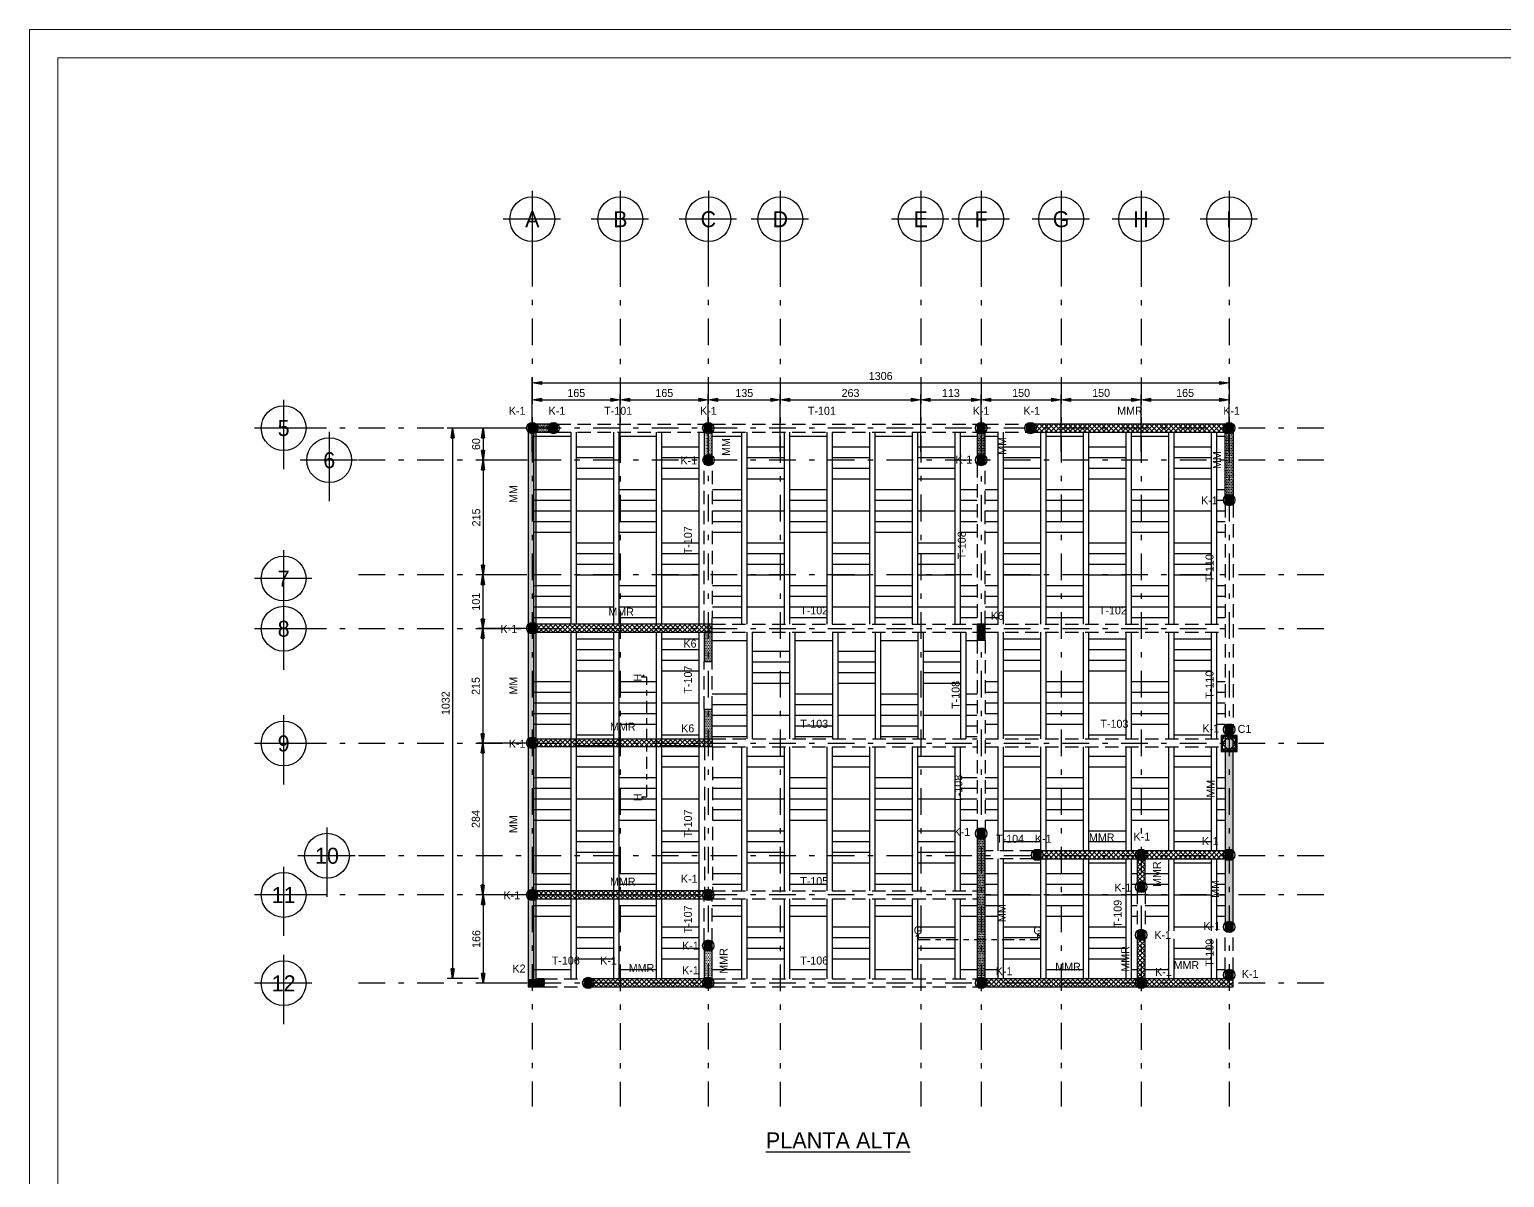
# Model space of a CAD drawing. Header units: millimetres. Extents: x -25 to 297, y -2 to 43.
# Drawn here: x 153.63 to 181.28, y 19.48 to 41 of the extents above; entities that cross this region are included whole.
import ezdxf
from ezdxf.enums import TextEntityAlignment as Align

# ---------------------------------------------------------------- set-up
doc = ezdxf.new("R2010")
doc.units = ezdxf.units.MM
for name, pattern in [('DASHDOT', [1, 0.5, -0.25, 0, -0.25]), ('DASHED2', [0.375, 0.25, -0.125]), ('TRABE', [1.125, 0.75, -0.125, 0.125, -0.125])]:
    doc.linetypes.add(name, pattern=pattern)
for name, color, linetype in [('6', 7, 'Continuous'), ('ACERO', 5, 'Continuous'), ('C', 11, 'Continuous'), ('CERR', 3, 'DASHED2'), ('CTE', 242, 'Continuous'), ('EJES', 250, 'DASHDOT'), ('KS', 242, 'Continuous'), ('muros', 1, 'Continuous'), ('TEXT', 5, 'Continuous'), ('TITULO', 242, 'Continuous'), ('TZ', 15, 'Continuous'), ('VIGUETAS', 107, 'Continuous')]:
    doc.layers.add(name, color=color, linetype=linetype)
doc.styles.add('LEROY', font='stylu.ttf')
doc.dimstyles.new('LEROY', dxfattribs={"dimtxt": 0.15, "dimasz": 0.18, "dimexe": 0.1, "dimexo": 0.1, "dimgap": 0.05, "dimtad": 1, "dimdec": 0, "dimlfac": 100, "dimzin": 0, "dimdsep": 46, "dimtxsty": 'LEROY', "dimblk1": 'FLECHA', "dimblk2": 'FLECHA', "dimsah": 1, "dimcen": 0.2, "dimclrd": 256, "dimclre": 256, "dimclrt": 5, "dimadec": 0, "dimazin": 0, "dimtfac": 0.5, "dimtdec": 0, "dimtix": 1, "dimtofl": 0, "dimtmove": 0, "dimatfit": 3, "dimldrblk": 'FLECHA', "dimfxl": 1, "dimtolj": 1, "dimtzin": 0, "dimarcsym": 0})
pattern_1 = [(0, (-100.21689, 1.777588), (0.015875, 0.03175), [0, -0.03175])]
pattern_2 = [(45, (-100.21689, 1.77759), (-0.04490128, 0.04490128), []), (135, (-100.21689, 1.77759), (-0.04490128, -0.04490128), [])]
pattern_3 = [(90, (-100.2169, 3.7776), (-0.8, 5e-17), [1, 1]), (90, (-100.1169, 3.7776), (-0.8, 5e-17), [1, 1]), (0, (-100.1169, 1.9776), (0, 1.8), [0.7, -0.9]), (0, (-100.1169, 2.1776), (0, 1.8), [0.7, -0.9]), (0, (-100.1169, 2.3776), (0, 1.8), [0.7, -0.9]), (0, (-100.1169, 2.5776), (0, 1.8), [0.7, -0.9]), (0, (-100.1169, 3.1776), (0, 1.8), [0.7, -0.9]), (0, (-99.3169, 2.7776), (0, 1.8), [0.7, -0.9]), (0, (-99.3169, 2.9776), (0, 1.8), [0.7, -0.9]), (0, (-99.3169, 3.1776), (0, 1.8), [0.7, -0.9]), (0, (-99.3169, 3.3776), (0, 1.8), [0.7, -0.9]), (0, (-99.3169, 3.5776), (0, 1.8), [0.7, -0.9])]

# ---------------------------------------------------------------- blocks, each defined once
blk = doc.blocks.new('SEF')
at = {"layer": 'KS'}
blk.add_hatch(color=256, dxfattribs=at).paths.add_polyline_path([(101.539, 139.836), (101.689, 139.836), (101.689, 139.986), (101.539, 139.986)])
at = {"layer": 'KS', "elevation": 0}
blk.add_lwpolyline([(101.539, 139.836), (101.689, 139.836), (101.689, 139.986), (101.539, 139.986)], close=True, dxfattribs=at)
at = {"layer": 'KS', "color": 251}
blk.add_circle((101.614, 139.911, 0), 0.106, dxfattribs=at)
blk = doc.blocks.new('EJE-VERT')
at = {"color": 15, "linetype": 'Continuous'}
for p, q in [((0, 2.163), (0, 0)), ((0.883, 1.28), (-0.909, 1.28))]:
    blk.add_line(p, q, dxfattribs=at)
blk.add_circle((0, 1.28), 0.7, dxfattribs=at)
at = {"color": 242, "style": 'LEROY'}
blk.add_attdef('EJE', text='', height=0.5, dxfattribs=at).set_placement((0, 1.28), align=Align.MIDDLE)
blk = doc.blocks.new('var8')
at = {"layer": 'TZ'}
h = blk.add_hatch(dxfattribs=at)
h.set_pattern_fill('ANSI31', color=250, scale=0.12501, style=0)
h.set_pattern_definition([(45, (-174.317762, 227.993321), (-0.0110494311, 0.0110494311), [])])
edge = h.paths.add_edge_path()
edge.add_arc((0, 0), 0.0635, 0, 360)
at = {"layer": 'TZ', "color": 250}
for p, q in [((-0.16, 0), (0.16, 0)), ((0, 0.16), (0, -0.16))]:
    blk.add_line(p, q, dxfattribs=at)
at = {"layer": 'TZ', "color": 5}
blk.add_circle((0, 0), 0.0635, dxfattribs=at)
blk = doc.blocks.new('C1')
at = {"layer": 'ACERO', "color": 3}
for p, q in [((-0.018, 0.081), (-0.011, 0.081)), ((0.011, 0.081), (0.018, 0.081)), ((0.07, 0.13), (0.047, 0.107)), ((0.052, 0.102), (0.047, 0.107)), ((0.082, 0.13), (0.052, 0.102))]:
    blk.add_line(p, q, dxfattribs=at)
for points in [[(-0.123, -0.133, -0.414214), (-0.134, -0.122), (-0.134, 0.126, -0.414214), (-0.123, 0.137), (0.125, 0.137, -0.414214), (0.136, 0.126), (0.136, 0.119, -0.182928), (0.135, 0.117), (0.102, 0.085), (0.096, 0.09), (0.128, 0.12, 0.182904), (0.129, 0.122), (0.129, 0.126, 0.414214), (0.125, 0.13), (0.013, 0.13)], [(0.008, -0.129, -0.414214), (-0.008, -0.129), (-0.131, -0.008, -0.414214), (-0.131, 0.008), (-0.007, 0.134, -0.414214), (0.009, 0.134), (0.016, 0.127, -0.198912), (0.018, 0.122), (0.018, 0.081)], [(-0.011, 0.13), (-0.123, 0.13, 0.414214), (-0.126, 0.126), (-0.126, 0.012)], [(0.011, 0.081), (0.011, 0.12, 0.233891), (0.008, 0.126), (0.004, 0.129, 0.414214), (-0.001, 0.129), (-0.125, 0.003, 0.414214), (-0.125, -0.003), (-0.003, -0.124, 0.414214), (0.003, -0.124)], [(-0.123, -0.133), (0.125, -0.133, 0.414214), (0.136, -0.122), (0.136, 0.122)], [(0.003, -0.124), (0.128, -0.002, 0.414214), (0.128, 0.003), (0.018, 0.114)], [(0.008, -0.129), (0.133, -0.008, 0.414214), (0.133, 0.008), (0.016, 0.127)], [(-0.126, -0.012), (-0.126, -0.122, 0.414214), (-0.123, -0.125)], [(0.012, -0.125), (0.125, -0.125, 0.414214), (0.129, -0.122), (0.129, -0.012)]]:
    blk.add_lwpolyline(points, format="xyb", dxfattribs=at)
for points in [[(-0.018, 0.081), (-0.018, 0.112)], [(-0.011, 0.119), (-0.011, 0.081)], [(0.129, 0.012), (0.129, 0.111)], [(-0.123, -0.125), (-0.012, -0.125)]]:
    blk.add_lwpolyline(points, dxfattribs=at)
at = {"layer": 'TZ'}
blk.add_lwpolyline([(-0.149, -0.148), (0.151, -0.148), (0.151, 0.152), (-0.149, 0.152)], close=True, dxfattribs=at)
at = {"layer": 'TZ', "xscale": 0.1499879496157064, "yscale": 0.1499879496157064, "zscale": 0.1499879496157064, "rotation": 180}
for p in [(-0.114, 0.119), (-0.114, 0.097), (-0.113, 0), (0, 0.114), (0.088, 0.119), (0.109, 0.119), (0.115, 0), (-0.115, -0.114), (-0.094, -0.114), (0, -0.112), (0.117, -0.093), (0.117, -0.114)]:
    blk.add_blockref('var8', p, dxfattribs=at)
blk = doc.blocks.new('FLECHA')
at = {"linetype": 'Continuous'}
blk.add_hatch(color=5, dxfattribs=at).paths.add_polyline_path([(0, 0), (-1, 0.16), (-1, -0.16)])
at = {"color": 5, "linetype": 'Continuous'}
blk.add_line((-1, 0.16), (-1, -0.16), dxfattribs=at)
blk.add_lwpolyline([(-1, 0.16), (0, 0), (-1, -0.16)], dxfattribs=at)
blk = doc.blocks.new('*D627')
at = {"layer": 'C', "lineweight": -2, "transparency": 16777216}
for p, q in [((163.053, 33.722), (163.053, 34.477)), ((163.233, 34.377), (175.937, 34.377)), ((176.117, 34.26), (176.117, 34.477))]:
    blk.add_line(p, q, dxfattribs=at)
at = {"layer": 'Defpoints', "color": 0, "transparency": 16777216}
for p in [(176.117, 34.377), (176.117, 34.16, 0), (163.053, 33.622, 0)]:
    blk.add_point(p, dxfattribs=at)
at = {"layer": 'C', "lineweight": -2, "transparency": 16777216, "xscale": 0.18, "yscale": 0.18, "zscale": 0.18, "rotation": 180}
blk.add_blockref('FLECHA', (163.053, 34.377), dxfattribs=at)
at = {"layer": 'C', "lineweight": -2, "transparency": 16777216, "xscale": 0.18, "yscale": 0.18, "zscale": 0.18}
blk.add_blockref('FLECHA', (176.117, 34.377), dxfattribs=at)
at = {"layer": 'C', "color": 5, "transparency": 16777216, "insert": (169.585, 34.506), "char_height": 0.15, "attachment_point": 5, "style": 'LEROY'}
blk.add_mtext('\\A1;1306', dxfattribs=at)
blk = doc.blocks.new('*D629')
at = {"layer": 'C', "lineweight": -2, "transparency": 16777216}
for p, q in [((162.957, 32.93), (162.03, 32.93)), ((162.13, 32.75), (162.13, 30.96)), ((162.953, 30.78), (162.03, 30.78))]:
    blk.add_line(p, q, dxfattribs=at)
at = {"layer": 'Defpoints', "color": 0, "transparency": 16777216}
for p in [(163.057, 32.93), (162.13, 30.78), (163.053, 30.78)]:
    blk.add_point(p, dxfattribs=at)
at = {"layer": 'C', "lineweight": -2, "transparency": 16777216, "xscale": 0.18, "yscale": 0.18, "zscale": 0.18}
for p, rotation in [((162.13, 32.93), 90), ((162.13, 30.78), 270)]:
    blk.add_blockref('FLECHA', p, dxfattribs=dict(at, rotation=rotation))
at = {"layer": 'C', "color": 5, "transparency": 16777216, "insert": (162.002, 31.855), "char_height": 0.15, "attachment_point": 5, "rotation": 90, "style": 'LEROY'}
blk.add_mtext('\\A1;215', dxfattribs=at)
blk = doc.blocks.new('*D630')
at = {"layer": 'C', "lineweight": -2, "transparency": 16777216}
for p, q in [((162.953, 30.78), (162.026, 30.78)), ((162.126, 30.6), (162.126, 29.951)), ((162.878, 29.771), (162.026, 29.771))]:
    blk.add_line(p, q, dxfattribs=at)
at = {"layer": 'Defpoints', "color": 0, "transparency": 16777216}
for p in [(163.053, 30.78), (162.126, 29.771), (162.978, 29.771)]:
    blk.add_point(p, dxfattribs=at)
at = {"layer": 'C', "lineweight": -2, "transparency": 16777216, "xscale": 0.18, "yscale": 0.18, "zscale": 0.18}
for p, rotation in [((162.126, 30.78), 90), ((162.126, 29.771), 270)]:
    blk.add_blockref('FLECHA', p, dxfattribs=dict(at, rotation=rotation))
at = {"layer": 'C', "color": 5, "transparency": 16777216, "insert": (161.998, 30.276), "char_height": 0.15, "attachment_point": 5, "rotation": 90, "style": 'LEROY'}
blk.add_mtext('\\A1;101', dxfattribs=at)
blk = doc.blocks.new('*D631')
at = {"layer": 'C', "lineweight": -2, "transparency": 16777216}
for p, q in [((163.028, 29.771), (162.023, 29.771)), ((162.123, 29.591), (162.123, 27.801)), ((162.928, 27.621), (162.023, 27.621))]:
    blk.add_line(p, q, dxfattribs=at)
at = {"layer": 'Defpoints', "color": 0, "transparency": 16777216}
for p in [(163.128, 29.771), (162.123, 27.621), (163.028, 27.621)]:
    blk.add_point(p, dxfattribs=at)
at = {"layer": 'C', "lineweight": -2, "transparency": 16777216, "xscale": 0.18, "yscale": 0.18, "zscale": 0.18}
for p, rotation in [((162.123, 29.771), 90), ((162.123, 27.621), 270)]:
    blk.add_blockref('FLECHA', p, dxfattribs=dict(at, rotation=rotation))
at = {"layer": 'C', "color": 5, "transparency": 16777216, "insert": (161.995, 28.696), "char_height": 0.15, "attachment_point": 5, "rotation": 90, "style": 'LEROY'}
blk.add_mtext('\\A1;215', dxfattribs=at)
blk = doc.blocks.new('*D632')
at = {"layer": 'C', "lineweight": -2, "transparency": 16777216}
for p, q in [((163.028, 27.621), (162.023, 27.621)), ((162.123, 27.441), (162.123, 24.96)), ((162.946, 24.78), (162.023, 24.78))]:
    blk.add_line(p, q, dxfattribs=at)
at = {"layer": 'Defpoints', "color": 0, "transparency": 16777216}
for p in [(163.128, 27.621), (162.123, 24.78), (163.046, 24.78)]:
    blk.add_point(p, dxfattribs=at)
at = {"layer": 'C', "lineweight": -2, "transparency": 16777216, "xscale": 0.18, "yscale": 0.18, "zscale": 0.18}
for p, rotation in [((162.123, 27.621), 90), ((162.123, 24.78), 270)]:
    blk.add_blockref('FLECHA', p, dxfattribs=dict(at, rotation=rotation))
at = {"layer": 'C', "color": 5, "transparency": 16777216, "insert": (161.995, 26.201), "char_height": 0.15, "attachment_point": 5, "rotation": 90, "style": 'LEROY'}
blk.add_mtext('\\A1;284', dxfattribs=at)
blk = doc.blocks.new('*D616')
at = {"layer": 'C', "lineweight": -2, "transparency": 16777216}
for p, q in [((163.053, 33.085), (163.053, 34.159)), ((163.233, 34.059), (164.523, 34.059)), ((164.703, 33.105), (164.703, 34.159))]:
    blk.add_line(p, q, dxfattribs=at)
at = {"layer": 'Defpoints', "color": 0, "transparency": 16777216}
for p in [(164.703, 34.059), (163.053, 32.985, 0), (164.703, 33.005)]:
    blk.add_point(p, dxfattribs=at)
at = {"layer": 'C', "lineweight": -2, "transparency": 16777216, "xscale": 0.18, "yscale": 0.18, "zscale": 0.18, "rotation": 180}
blk.add_blockref('FLECHA', (163.053, 34.059), dxfattribs=at)
at = {"layer": 'C', "lineweight": -2, "transparency": 16777216, "xscale": 0.18, "yscale": 0.18, "zscale": 0.18}
blk.add_blockref('FLECHA', (164.703, 34.059), dxfattribs=at)
at = {"layer": 'C', "color": 5, "transparency": 16777216, "insert": (163.878, 34.187), "char_height": 0.15, "attachment_point": 5, "style": 'LEROY'}
blk.add_mtext('\\A1;165', dxfattribs=at)
blk = doc.blocks.new('*D617')
at = {"layer": 'C', "lineweight": -2, "transparency": 16777216}
for p, q in [((164.703, 33.085), (164.703, 34.159)), ((164.883, 34.059), (166.173, 34.059)), ((166.353, 33.105), (166.353, 34.159))]:
    blk.add_line(p, q, dxfattribs=at)
at = {"layer": 'Defpoints', "color": 0, "transparency": 16777216}
for p in [(166.353, 34.059), (164.703, 32.985, 0), (166.353, 33.005)]:
    blk.add_point(p, dxfattribs=at)
at = {"layer": 'C', "lineweight": -2, "transparency": 16777216, "xscale": 0.18, "yscale": 0.18, "zscale": 0.18, "rotation": 180}
blk.add_blockref('FLECHA', (164.703, 34.059), dxfattribs=at)
at = {"layer": 'C', "lineweight": -2, "transparency": 16777216, "xscale": 0.18, "yscale": 0.18, "zscale": 0.18}
blk.add_blockref('FLECHA', (166.353, 34.059), dxfattribs=at)
at = {"layer": 'C', "color": 5, "transparency": 16777216, "insert": (165.528, 34.187), "char_height": 0.15, "attachment_point": 5, "style": 'LEROY'}
blk.add_mtext('\\A1;165', dxfattribs=at)
blk = doc.blocks.new('*D618')
at = {"layer": 'C', "lineweight": -2, "transparency": 16777216}
for p, q in [((166.353, 33.085), (166.353, 34.159)), ((166.533, 34.059), (167.523, 34.059)), ((167.703, 33.105), (167.703, 34.159))]:
    blk.add_line(p, q, dxfattribs=at)
at = {"layer": 'Defpoints', "color": 0, "transparency": 16777216}
for p in [(167.703, 34.059), (166.353, 32.985, 0), (167.703, 33.005)]:
    blk.add_point(p, dxfattribs=at)
at = {"layer": 'C', "lineweight": -2, "transparency": 16777216, "xscale": 0.18, "yscale": 0.18, "zscale": 0.18, "rotation": 180}
blk.add_blockref('FLECHA', (166.353, 34.059), dxfattribs=at)
at = {"layer": 'C', "lineweight": -2, "transparency": 16777216, "xscale": 0.18, "yscale": 0.18, "zscale": 0.18}
blk.add_blockref('FLECHA', (167.703, 34.059), dxfattribs=at)
at = {"layer": 'C', "color": 5, "transparency": 16777216, "insert": (167.028, 34.187), "char_height": 0.15, "attachment_point": 5, "style": 'LEROY'}
blk.add_mtext('\\A1;135', dxfattribs=at)
blk = doc.blocks.new('*D619')
at = {"layer": 'C', "lineweight": -2, "transparency": 16777216}
for p, q in [((167.703, 33.085), (167.703, 34.159)), ((167.883, 34.059), (170.155, 34.059)), ((170.335, 33.105), (170.335, 34.159))]:
    blk.add_line(p, q, dxfattribs=at)
at = {"layer": 'Defpoints', "color": 0, "transparency": 16777216}
for p in [(170.335, 34.059), (167.703, 32.985, 0), (170.335, 33.005)]:
    blk.add_point(p, dxfattribs=at)
at = {"layer": 'C', "lineweight": -2, "transparency": 16777216, "xscale": 0.18, "yscale": 0.18, "zscale": 0.18, "rotation": 180}
blk.add_blockref('FLECHA', (167.703, 34.059), dxfattribs=at)
at = {"layer": 'C', "lineweight": -2, "transparency": 16777216, "xscale": 0.18, "yscale": 0.18, "zscale": 0.18}
blk.add_blockref('FLECHA', (170.335, 34.059), dxfattribs=at)
at = {"layer": 'C', "color": 5, "transparency": 16777216, "insert": (169.019, 34.187), "char_height": 0.15, "attachment_point": 5, "style": 'LEROY'}
blk.add_mtext('\\A1;263', dxfattribs=at)
blk = doc.blocks.new('*D620')
at = {"layer": 'C', "lineweight": -2, "transparency": 16777216}
for p, q in [((170.335, 33.085), (170.335, 34.159)), ((170.515, 34.059), (171.287, 34.059)), ((171.467, 33.105), (171.467, 34.159))]:
    blk.add_line(p, q, dxfattribs=at)
at = {"layer": 'Defpoints', "color": 0, "transparency": 16777216}
for p in [(171.467, 34.059), (170.335, 32.985, 0), (171.467, 33.005)]:
    blk.add_point(p, dxfattribs=at)
at = {"layer": 'C', "lineweight": -2, "transparency": 16777216, "xscale": 0.18, "yscale": 0.18, "zscale": 0.18, "rotation": 180}
blk.add_blockref('FLECHA', (170.335, 34.059), dxfattribs=at)
at = {"layer": 'C', "lineweight": -2, "transparency": 16777216, "xscale": 0.18, "yscale": 0.18, "zscale": 0.18}
blk.add_blockref('FLECHA', (171.467, 34.059), dxfattribs=at)
at = {"layer": 'C', "color": 5, "transparency": 16777216, "insert": (170.901, 34.187), "char_height": 0.15, "attachment_point": 5, "style": 'LEROY'}
blk.add_mtext('\\A1;113', dxfattribs=at)
blk = doc.blocks.new('*D621')
at = {"layer": 'C', "lineweight": -2, "transparency": 16777216}
for p, q in [((171.467, 33.085), (171.467, 34.159)), ((171.647, 34.059), (172.787, 34.059)), ((172.967, 33.105), (172.967, 34.159))]:
    blk.add_line(p, q, dxfattribs=at)
at = {"layer": 'Defpoints', "color": 0, "transparency": 16777216}
for p in [(172.967, 34.059), (171.467, 32.985, 0), (172.967, 33.005)]:
    blk.add_point(p, dxfattribs=at)
at = {"layer": 'C', "lineweight": -2, "transparency": 16777216, "xscale": 0.18, "yscale": 0.18, "zscale": 0.18, "rotation": 180}
blk.add_blockref('FLECHA', (171.467, 34.059), dxfattribs=at)
at = {"layer": 'C', "lineweight": -2, "transparency": 16777216, "xscale": 0.18, "yscale": 0.18, "zscale": 0.18}
blk.add_blockref('FLECHA', (172.967, 34.059), dxfattribs=at)
at = {"layer": 'C', "color": 5, "transparency": 16777216, "insert": (172.217, 34.188), "char_height": 0.15, "attachment_point": 5, "style": 'LEROY'}
blk.add_mtext('\\A1;150', dxfattribs=at)
blk = doc.blocks.new('*D622')
at = {"layer": 'C', "lineweight": -2, "transparency": 16777216}
for p, q in [((172.967, 33.085), (172.967, 34.159)), ((173.147, 34.059), (174.287, 34.059)), ((174.467, 33.105), (174.467, 34.159))]:
    blk.add_line(p, q, dxfattribs=at)
at = {"layer": 'Defpoints', "color": 0, "transparency": 16777216}
for p in [(174.467, 34.059), (172.967, 32.985, 0), (174.467, 33.005)]:
    blk.add_point(p, dxfattribs=at)
at = {"layer": 'C', "lineweight": -2, "transparency": 16777216, "xscale": 0.18, "yscale": 0.18, "zscale": 0.18, "rotation": 180}
blk.add_blockref('FLECHA', (172.967, 34.059), dxfattribs=at)
at = {"layer": 'C', "lineweight": -2, "transparency": 16777216, "xscale": 0.18, "yscale": 0.18, "zscale": 0.18}
blk.add_blockref('FLECHA', (174.467, 34.059), dxfattribs=at)
at = {"layer": 'C', "color": 5, "transparency": 16777216, "insert": (173.717, 34.188), "char_height": 0.15, "attachment_point": 5, "style": 'LEROY'}
blk.add_mtext('\\A1;150', dxfattribs=at)
blk = doc.blocks.new('*D623')
at = {"layer": 'C', "lineweight": -2, "transparency": 16777216}
for p, q in [((174.467, 33.086), (174.467, 34.16)), ((174.647, 34.06), (175.937, 34.06)), ((176.117, 33.106), (176.117, 34.16))]:
    blk.add_line(p, q, dxfattribs=at)
at = {"layer": 'Defpoints', "color": 0, "transparency": 16777216}
for p in [(176.117, 34.06), (174.467, 32.986, 0), (176.117, 33.006)]:
    blk.add_point(p, dxfattribs=at)
at = {"layer": 'C', "lineweight": -2, "transparency": 16777216, "xscale": 0.18, "yscale": 0.18, "zscale": 0.18, "rotation": 180}
blk.add_blockref('FLECHA', (174.467, 34.06), dxfattribs=at)
at = {"layer": 'C', "lineweight": -2, "transparency": 16777216, "xscale": 0.18, "yscale": 0.18, "zscale": 0.18}
blk.add_blockref('FLECHA', (176.117, 34.06), dxfattribs=at)
at = {"layer": 'C', "color": 5, "transparency": 16777216, "insert": (175.292, 34.188), "char_height": 0.15, "attachment_point": 5, "style": 'LEROY'}
blk.add_mtext('\\A1;165', dxfattribs=at)
blk = doc.blocks.new('*D624')
at = {"layer": 'C', "lineweight": -2, "transparency": 16777216}
for p, q in [((162.955, 24.78), (162.032, 24.78)), ((162.132, 24.6), (162.132, 23.305)), ((162.955, 23.125), (162.032, 23.125))]:
    blk.add_line(p, q, dxfattribs=at)
at = {"layer": 'Defpoints', "color": 0, "transparency": 16777216}
for p in [(163.055, 24.78), (162.132, 23.125), (163.055, 23.125)]:
    blk.add_point(p, dxfattribs=at)
at = {"layer": 'C', "lineweight": -2, "transparency": 16777216, "xscale": 0.18, "yscale": 0.18, "zscale": 0.18}
for p, rotation in [((162.132, 24.78), 90), ((162.132, 23.125), 270)]:
    blk.add_blockref('FLECHA', p, dxfattribs=dict(at, rotation=rotation))
at = {"layer": 'C', "color": 5, "transparency": 16777216, "insert": (162.004, 23.953), "char_height": 0.15, "attachment_point": 5, "rotation": 90, "style": 'LEROY'}
blk.add_mtext('\\A1;166', dxfattribs=at)
blk = doc.blocks.new('*D625')
at = {"layer": 'C', "lineweight": -2, "transparency": 16777216}
for p, q in [((162.957, 33.53), (162.03, 33.53)), ((162.13, 33.35), (162.13, 33.11)), ((162.953, 32.93), (162.03, 32.93))]:
    blk.add_line(p, q, dxfattribs=at)
at = {"layer": 'Defpoints', "color": 0, "transparency": 16777216}
for p in [(163.057, 33.53), (162.13, 32.93), (163.053, 32.93)]:
    blk.add_point(p, dxfattribs=at)
at = {"layer": 'C', "lineweight": -2, "transparency": 16777216, "xscale": 0.18, "yscale": 0.18, "zscale": 0.18}
for p, rotation in [((162.13, 33.53), 90), ((162.13, 32.93), 270)]:
    blk.add_blockref('FLECHA', p, dxfattribs=dict(at, rotation=rotation))
at = {"layer": 'C', "color": 5, "transparency": 16777216, "insert": (162.001, 33.23), "char_height": 0.15, "attachment_point": 5, "rotation": 90, "style": 'LEROY'}
blk.add_mtext('\\A1;60', dxfattribs=at)
blk = doc.blocks.new('*D626')
at = {"layer": 'C', "lineweight": -2, "transparency": 16777216}
for p, q in [((162.411, 33.53), (161.459, 33.53)), ((161.559, 33.35), (161.559, 23.395)), ((162.046, 23.215), (161.459, 23.215))]:
    blk.add_line(p, q, dxfattribs=at)
at = {"layer": 'Defpoints', "color": 0, "transparency": 16777216}
for p in [(162.511, 33.53), (161.559, 23.215), (162.146, 23.215)]:
    blk.add_point(p, dxfattribs=at)
at = {"layer": 'C', "lineweight": -2, "transparency": 16777216, "xscale": 0.18, "yscale": 0.18, "zscale": 0.18}
for p, rotation in [((161.559, 33.53), 90), ((161.559, 23.215), 270)]:
    blk.add_blockref('FLECHA', p, dxfattribs=dict(at, rotation=rotation))
at = {"layer": 'C', "color": 5, "transparency": 16777216, "insert": (161.43, 28.373), "char_height": 0.15, "attachment_point": 5, "rotation": 90, "style": 'LEROY'}
blk.add_mtext('\\A1;1032', dxfattribs=at)

msp = doc.modelspace()

# ---------------------------------------------------------------- hatches: boundary and pattern name
at = {"layer": 'KS'}
h = msp.add_hatch(color=256, dxfattribs=at)
h.dxf.hatch_style = 1
h.paths.add_polyline_path([(166.278, 29.155), (166.428, 29.155), (166.428, 29.856), (166.278, 29.856)])
for points in [[(171.543, 29.855), (171.393, 29.855), (171.393, 29.555), (171.543, 29.555)], [(163.278, 23.055), (163.278, 23.205), (162.978, 23.205), (162.978, 23.055)]]:
    msp.add_hatch(color=256, dxfattribs=at).paths.add_polyline_path(points)
h = msp.add_hatch(color=256, dxfattribs=at)
h.dxf.hatch_style = 1
h.paths.add_polyline_path([(166.278, 27.555), (166.428, 27.555), (166.428, 28.256), (166.278, 28.256)])
at = {"layer": 'muros'}
h = msp.add_hatch(dxfattribs=at)
h.set_pattern_fill('DOTS', color=256, scale=0.02)
h.set_pattern_definition(pattern_1)
h.paths.add_polyline_path([(163.128, 33.605), (162.978, 33.605), (162.978, 23.055), (163.128, 23.055), (163.128, 23.205)])
h = msp.add_hatch(dxfattribs=at)
h.set_pattern_fill('DOTS', color=256, scale=0.02)
h.set_pattern_definition(pattern_1)
h.paths.add_polyline_path([(163.128, 33.605), (163.128, 33.455), (163.528, 33.455), (163.528, 33.605)])
h = msp.add_hatch(dxfattribs=at)
h.set_pattern_fill('DOTS', color=256, scale=0.02)
h.set_pattern_definition(pattern_1)
h.paths.add_polyline_path([(166.428, 33.605), (166.278, 33.605), (166.278, 32.855), (166.428, 32.855)])
h = msp.add_hatch(dxfattribs=at)
h.set_pattern_fill('DOTS', color=256, scale=0.02)
h.set_pattern_definition(pattern_1)
h.paths.add_polyline_path([(171.542, 33.605), (171.392, 33.605), (171.392, 32.855), (171.542, 32.855)])
h = msp.add_hatch(dxfattribs=at)
h.set_pattern_fill('ANSI37', color=256, scale=0.02)
h.set_pattern_definition(pattern_2)
h.paths.add_polyline_path([(172.317, 33.455), (176.042, 33.455), (176.042, 33.605), (172.317, 33.605)])
h = msp.add_hatch(dxfattribs=at)
h.set_pattern_fill('DOTS', color=256, scale=0.02)
h.set_pattern_definition(pattern_1)
h.paths.add_polyline_path([(176.192, 33.605), (176.042, 33.605), (176.042, 32.105), (176.192, 32.105)])
h = msp.add_hatch(dxfattribs=at)
h.set_pattern_fill('ANSI37', color=256, scale=0.02)
h.set_pattern_definition(pattern_2)
h.paths.add_polyline_path([(163.128, 29.855), (163.128, 29.705), (166.428, 29.705), (166.428, 29.855)])
h = msp.add_hatch(dxfattribs=at)
h.set_pattern_fill('DOTS', color=256, scale=0.02)
h.set_pattern_definition(pattern_1)
h.paths.add_polyline_path([(166.278, 29.155), (166.428, 29.155), (166.428, 29.705), (166.278, 29.705)])
h = msp.add_hatch(dxfattribs=at)
h.set_pattern_fill('DOTS', color=256, scale=0.02)
h.set_pattern_definition(pattern_1)
h.paths.add_polyline_path([(171.392, 29.555), (171.542, 29.555), (171.542, 29.855), (171.392, 29.855)])
h = msp.add_hatch(dxfattribs=at)
h.set_pattern_fill('DOTS', color=256, scale=0.02)
h.set_pattern_definition(pattern_1)
h.paths.add_polyline_path([(166.278, 27.705), (166.428, 27.705), (166.428, 28.255), (166.278, 28.255)])
h = msp.add_hatch(dxfattribs=at)
h.set_pattern_fill('DOTS', color=256, scale=0.02)
h.set_pattern_definition(pattern_1)
h.paths.add_polyline_path([(176.042, 24.105), (176.192, 24.105), (176.192, 27.955), (176.042, 27.955)])
h = msp.add_hatch(dxfattribs=at)
h.set_pattern_fill('ANSI37', color=256, scale=0.02)
h.set_pattern_definition(pattern_2)
h.paths.add_polyline_path([(166.428, 27.705), (166.278, 27.705), (163.128, 27.705), (163.128, 27.555), (166.428, 27.555)])
h = msp.add_hatch(dxfattribs=at)
h.set_pattern_fill('DOTS', color=256, scale=0.02)
h.set_pattern_definition(pattern_1)
h.paths.add_polyline_path([(171.392, 23.055), (171.542, 23.055), (171.542, 26.005), (171.392, 26.005)])
h = msp.add_hatch(dxfattribs=at)
h.set_pattern_fill('ANSI37', color=256, scale=0.02)
h.set_pattern_definition(pattern_2)
h.paths.add_polyline_path([(176.042, 25.455), (176.042, 25.605), (172.442, 25.605), (172.442, 25.455)])
h = msp.add_hatch(dxfattribs=at)
h.set_pattern_fill('ANSI37', color=256, scale=0.02)
h.set_pattern_definition(pattern_2)
h.paths.add_polyline_path([(174.392, 24.855), (174.542, 24.855), (174.542, 25.455), (174.392, 25.455)])
h = msp.add_hatch(dxfattribs=at)
h.set_pattern_fill('ANSI37', color=256, scale=0.02)
h.set_pattern_definition(pattern_2)
h.paths.add_polyline_path([(163.128, 24.855), (163.128, 24.705), (166.428, 24.705), (166.428, 24.855)])
h = msp.add_hatch(dxfattribs=at)
h.set_pattern_fill('ANSI37', color=256, scale=0.02)
h.set_pattern_definition(pattern_2)
h.paths.add_polyline_path([(174.392, 23.205), (174.542, 23.205), (174.542, 24.105), (174.392, 24.105)])
h = msp.add_hatch(dxfattribs=at)
h.set_pattern_fill('DOTS', color=256, scale=0.02)
h.set_pattern_definition(pattern_1)
h.paths.add_polyline_path([(166.278, 23.205), (166.428, 23.205), (166.428, 23.905), (166.278, 23.905)])
h = msp.add_hatch(dxfattribs=at)
h.set_pattern_fill('DOTS', color=3, scale=0.02)
h.set_pattern_definition(pattern_1)
h.paths.add_polyline_path([(176.042, 23.355), (176.042, 23.205), (176.192, 23.205), (176.192, 23.355)])
h = msp.add_hatch(dxfattribs=at)
h.set_pattern_fill('DOTS', color=256, scale=0.02)
h.set_pattern_definition(pattern_1)
h.paths.add_polyline_path([(163.278, 23.055), (163.278, 23.205), (163.128, 23.205), (163.128, 23.055)])
h = msp.add_hatch(dxfattribs=at)
h.set_pattern_fill('ANSI37', color=256, scale=0.02)
h.set_pattern_definition(pattern_2)
h.paths.add_polyline_path([(164.028, 23.205), (164.028, 23.055), (166.428, 23.055), (166.428, 23.205)])
h = msp.add_hatch(dxfattribs=at)
h.set_pattern_fill('ANSI37', color=256, scale=0.02)
h.set_pattern_definition(pattern_2)
h.paths.add_polyline_path([(171.542, 23.055), (176.192, 23.055), (176.192, 23.205), (171.542, 23.205)])
at = {"layer": 'VIGUETAS'}
h = msp.add_hatch(dxfattribs=at)
h.set_pattern_fill('HBSTRCES', color=256, pattern_type=2)
h.set_pattern_definition(pattern_3)
h.paths.add_polyline_path([(166.459, 24.78, -0.668179), (166.278, 24.705), (163.128, 24.705), (163.128, 23.055), (162.978, 23.055), (162.978, 24.705, -0.198912), (162.947, 24.78, -0.198912), (162.978, 24.855), (162.978, 27.555, -0.198912), (162.947, 27.63, -0.198912), (162.978, 27.705), (162.978, 33.605), (163.128, 33.605), (163.128, 27.705), (166.278, 27.705, -0.672459), (166.46, 27.631, -0.663864), (166.28, 27.555), (166.279, 27.555), (166.279, 24.856, -0.663864)])
h = msp.add_hatch(dxfattribs=at)
h.set_pattern_fill('HBSTRCES', color=256, pattern_type=2)
h.set_pattern_definition(pattern_3)
h.paths.add_polyline_path([(163.128, 29.855), (166.278, 29.855), (166.278, 32.861, -0.178835), (166.252, 32.93, -0.178835), (166.278, 32.999), (166.278, 33.455), (163.528, 33.455, -0.414214), (163.378, 33.455), (163.128, 33.455)])
h = msp.add_hatch(dxfattribs=at)
h.set_pattern_fill('HBSTRCES', color=256, pattern_type=2)
h.set_pattern_definition(pattern_3)
h.paths.add_polyline_path([(171.392, 29.855), (171.392, 32.855), (171.392, 33.005), (171.392, 33.455), (166.428, 33.455), (166.428, 33.005), (166.434, 33.005), (166.428, 29.855)])
h = msp.add_hatch(dxfattribs=at)
h.set_pattern_fill('HBSTRCES', color=256, pattern_type=2)
h.set_pattern_definition(pattern_3)
h.paths.add_polyline_path([(171.542, 29.855), (176.042, 29.855), (176.042, 32.105, -0.198912), (176.011, 32.18, -0.198912), (176.042, 32.255), (176.042, 33.455), (172.467, 33.455, -0.414214), (172.317, 33.455), (171.542, 33.455), (171.542, 33.005, -0.198912), (171.573, 32.93, -0.198912), (171.542, 32.855)])
h = msp.add_hatch(dxfattribs=at)
h.set_pattern_fill('HBSTRCES', color=256, pattern_type=2)
h.set_pattern_definition(pattern_3)
h.paths.add_polyline_path([(163.128, 29.705), (163.128, 27.705), (166.278, 27.705), (166.278, 28.105, -0.198912), (166.247, 28.18, -0.198912), (166.278, 28.255), (166.278, 29.155, -0.198912), (166.247, 29.23, -0.198912), (166.278, 29.305), (166.278, 29.705)])
h = msp.add_hatch(dxfattribs=at)
h.set_pattern_fill('HBSTRCES', color=256, pattern_type=2)
h.set_pattern_definition([(90, (-88.9166, 3.5504), (-0.8, 5e-17), [1, 1]), (90, (-88.8166, 3.5504), (-0.8, 5e-17), [1, 1]), (0, (-88.8166, 1.7504), (0, 1.8), [0.7, -0.9]), (0, (-88.8166, 1.9504), (0, 1.8), [0.7, -0.9]), (0, (-88.8166, 2.1504), (0, 1.8), [0.7, -0.9]), (0, (-88.8166, 2.3504), (0, 1.8), [0.7, -0.9]), (0, (-88.8166, 2.9504), (0, 1.8), [0.7, -0.9]), (0, (-88.0166, 2.5504), (0, 1.8), [0.7, -0.9]), (0, (-88.0166, 2.7504), (0, 1.8), [0.7, -0.9]), (0, (-88.0166, 2.9504), (0, 1.8), [0.7, -0.9]), (0, (-88.0166, 3.1504), (0, 1.8), [0.7, -0.9]), (0, (-88.0166, 3.3504), (0, 1.8), [0.7, -0.9])])
h.paths.add_polyline_path([(171.392, 29.707), (166.428, 29.707), (166.428, 27.707), (171.392, 27.707)])
h = msp.add_hatch(dxfattribs=at)
h.set_pattern_fill('HBSTRCES', color=256, pattern_type=2)
h.set_pattern_definition(pattern_3)
h.paths.add_polyline_path([(176.042, 27.706), (176.042, 27.805, -0.198912), (176.011, 27.88, -0.198912), (176.042, 27.955), (176.042, 29.705), (171.542, 29.705), (171.542, 29.555), (171.542, 27.706)])
h = msp.add_hatch(dxfattribs=at)
h.set_pattern_fill('HBSTRCES', color=256, pattern_type=2)
h.set_pattern_definition(pattern_3)
h.paths.add_polyline_path([(171.392, 24.855), (171.392, 25.855, -0.198912), (171.361, 25.93, -0.198912), (171.392, 26.005), (171.392, 27.555), (166.429, 27.555), (166.429, 24.855)])
h = msp.add_hatch(dxfattribs=at)
h.set_pattern_fill('HBSTRCES', color=256, pattern_type=2)
h.set_pattern_definition(pattern_3)
h.paths.add_polyline_path([(174.392, 25.605, -0.414214), (174.542, 25.605), (176.042, 25.605), (176.042, 27.555), (171.542, 27.555), (171.542, 26.005, -0.198912), (171.573, 25.93, -0.198912), (171.542, 25.855), (171.542, 25.605), (172.442, 25.605, -0.414214), (172.592, 25.605)])
h = msp.add_hatch(dxfattribs=at)
h.set_pattern_fill('HBSTRCES', color=256, pattern_type=2)
h.set_pattern_definition(pattern_3)
h.paths.add_polyline_path([(174.392, 24.105), (174.392, 24.855, -0.198912), (174.361, 24.93, -0.198912), (174.392, 25.005), (174.392, 25.455), (172.592, 25.455, -0.414214), (172.442, 25.455), (171.542, 25.455), (171.542, 23.205), (174.392, 23.205), (174.392, 23.955, -0.198912), (174.361, 24.03, -0.198912)])
h = msp.add_hatch(dxfattribs=at)
h.set_pattern_fill('HBSTRCES', color=256, pattern_type=2)
h.set_pattern_definition(pattern_3)
h.paths.add_polyline_path([(176.042, 24.105, -0.198912), (176.011, 24.18, -0.198912), (176.042, 24.255), (176.042, 25.455), (174.542, 25.455), (174.542, 25.005, -0.198912), (174.573, 24.93, -0.198912), (174.542, 24.855), (174.542, 24.105)])
h = msp.add_hatch(dxfattribs=at)
h.set_pattern_fill('HBSTRCES', color=256, pattern_type=2)
h.set_pattern_definition(pattern_3)
h.paths.add_polyline_path([(163.128, 24.705), (163.128, 23.205), (163.278, 23.205), (164.028, 23.205, -0.414214), (164.178, 23.205), (166.278, 23.205), (166.278, 23.755, -0.198912), (166.247, 23.83, -0.198912), (166.278, 23.905), (166.278, 24.705)])
h = msp.add_hatch(dxfattribs=at)
h.set_pattern_fill('HBSTRCES', color=256, pattern_type=2)
h.set_pattern_definition(pattern_3)
h.paths.add_polyline_path([(171.392, 23.205), (171.392, 24.705), (166.428, 24.705), (166.428, 23.905), (166.428, 23.755), (166.428, 23.205)])
h = msp.add_hatch(dxfattribs=at)
h.set_pattern_fill('HBSTRCES', color=256, pattern_type=2)
h.set_pattern_definition(pattern_3)
h.paths.add_polyline_path([(174.542, 23.955), (174.542, 23.205), (176.042, 23.205, -0.198912), (176.011, 23.28, -0.198912), (176.042, 23.355), (176.042, 23.955)])

# ---------------------------------------------------------------- linework, layer by layer
at = {"layer": '6', "lineweight": 0}
for points in [[(153.626, 41.001), (217.646, 41.001), (217.646, -2.036), (153.626, -2.036)], [(154.158, 40.469), (217.114, 40.469), (217.114, -1.504), (154.158, -1.504)]]:
    msp.add_lwpolyline(points, close=True, dxfattribs=at)
at = {"layer": 'CERR'}
for p, q in [((163.528, 33.605), (166.278, 33.605)), ((166.428, 33.605), (171.392, 33.605)), ((171.542, 33.605), (172.317, 33.605)), ((163.528, 33.455), (166.278, 33.455)), ((166.428, 33.455), (171.392, 33.455)), ((171.542, 33.455), (172.317, 33.455)), ((166.278, 29.855), (166.278, 32.855)), ((166.428, 29.855), (166.433, 32.855)), ((171.392, 32.855), (171.392, 29.855)), ((171.542, 29.855), (171.542, 32.855)), ((176.042, 32.105), (176.042, 27.955)), ((176.192, 32.105), (176.192, 27.955)), ((166.428, 29.855), (171.392, 29.855)), ((166.428, 29.705), (171.392, 29.705)), ((171.542, 29.855), (176.042, 29.855)), ((171.542, 29.705), (176.042, 29.705)), ((171.392, 29.555), (171.392, 26.005)), ((171.542, 29.555), (171.542, 26.005)), ((166.278, 28.255), (166.278, 29.155)), ((166.428, 28.255), (166.428, 29.155)), ((166.429, 27.706), (171.392, 27.706)), ((171.542, 27.706), (176.042, 27.706)), ((166.279, 27.556), (166.279, 24.855)), ((166.428, 27.555), (171.392, 27.555)), ((166.429, 27.556), (166.429, 24.855)), ((171.542, 27.555), (176.042, 27.555)), ((172.442, 25.605), (171.542, 25.605)), ((172.442, 25.455), (171.542, 25.455)), ((166.278, 23.905), (166.278, 24.705)), ((166.428, 24.855), (171.392, 24.855)), ((166.428, 23.905), (166.428, 24.705)), ((166.428, 24.705), (171.392, 24.705)), ((174.392, 24.855), (174.392, 24.105)), ((174.542, 24.855), (174.542, 24.105)), ((176.042, 23.355), (176.042, 24.105)), ((176.192, 23.355), (176.192, 24.105)), ((163.278, 23.205), (164.028, 23.205)), ((163.278, 23.055), (164.028, 23.055)), ((166.428, 23.205), (171.392, 23.205)), ((166.428, 23.055), (171.392, 23.055))]:
    msp.add_line(p, q, dxfattribs=at)
at = {"layer": 'CTE', "linetype": 'TRABE', "ltscale": 0.3}
for points in [[(165.149, 26.567), (165.101, 26.615), (165.201, 26.615), (165.201, 28.858), (165.101, 28.858), (165.149, 28.905)], [(170.241, 23.998), (170.288, 24.046), (170.288, 23.946), (172.531, 23.946), (172.531, 24.046), (172.579, 23.998)]]:
    msp.add_lwpolyline(points, dxfattribs=at)
at = {"layer": 'EJES'}
for p, q in [((163.053, 36.682), (163.053, 20.814)), ((164.703, 36.678), (164.703, 20.814)), ((166.353, 36.682), (166.353, 20.814)), ((167.703, 36.678), (167.703, 20.814)), ((170.335, 36.682), (170.335, 20.814)), ((171.467, 36.678), (171.467, 20.814)), ((172.967, 36.682), (172.967, 20.814)), ((174.467, 36.678), (174.467, 20.814)), ((176.117, 36.682), (176.117, 20.814)), ((177.895, 33.529), (158.928, 33.529)), ((177.895, 32.929), (158.928, 32.929)), ((177.895, 30.779), (159.776, 30.779)), ((177.895, 29.769), (158.928, 29.769)), ((177.895, 27.619), (158.928, 27.619)), ((177.895, 25.514), (159.741, 25.514)), ((177.895, 24.779), (158.928, 24.779)), ((177.895, 23.124), (159.741, 23.124))]:
    msp.add_line(p, q, dxfattribs=at)
at = {"layer": 'muros'}
for points in [[(162.978, 23.055), (163.128, 23.055), (163.128, 33.605), (162.978, 33.605)], [(163.128, 33.455), (163.528, 33.455), (163.528, 33.605), (163.128, 33.605)], [(166.278, 32.855), (166.428, 32.855), (166.428, 33.605), (166.278, 33.605)], [(171.392, 32.855), (171.542, 32.855), (171.542, 33.605), (171.392, 33.605)], [(172.317, 33.455), (176.042, 33.455), (176.042, 33.605), (172.317, 33.605)], [(176.192, 32.105), (176.042, 32.105), (176.042, 33.605), (176.192, 33.605)], [(163.128, 29.705), (166.428, 29.705), (166.428, 29.855), (163.128, 29.855)], [(166.278, 29.155), (166.428, 29.155), (166.428, 29.705), (166.278, 29.705)], [(171.392, 29.555), (171.542, 29.555), (171.542, 29.855), (171.392, 29.855)], [(166.278, 27.705), (166.428, 27.705), (166.428, 28.255), (166.278, 28.255)], [(176.042, 24.105), (176.192, 24.105), (176.192, 27.955), (176.042, 27.955)], [(166.428, 27.555), (163.128, 27.555), (163.128, 27.705), (166.428, 27.705)], [(171.392, 23.055), (171.542, 23.055), (171.542, 26.005), (171.392, 26.005)], [(172.442, 25.455), (176.042, 25.455), (176.042, 25.605), (172.442, 25.605)], [(174.392, 24.855), (174.542, 24.855), (174.542, 25.455), (174.392, 25.455)], [(163.128, 24.705), (166.428, 24.705), (166.428, 24.855), (163.128, 24.855)], [(174.392, 23.205), (174.542, 23.205), (174.542, 24.105), (174.392, 24.105)], [(166.278, 23.205), (166.428, 23.205), (166.428, 23.905), (166.278, 23.905)], [(163.128, 23.055), (163.278, 23.055), (163.278, 23.205), (163.128, 23.205)], [(164.028, 23.055), (166.428, 23.055), (166.428, 23.205), (164.028, 23.205)], [(171.542, 23.055), (176.192, 23.055), (176.192, 23.205), (171.542, 23.205)]]:
    msp.add_lwpolyline(points, close=True, dxfattribs=at)
at = {"layer": 'muros', "color": 3}
msp.add_lwpolyline([(176.042, 23.205), (176.192, 23.205), (176.192, 23.355), (176.042, 23.355)], close=True, dxfattribs=at)

# ---------------------------------------------------------------- block references
at = {"rotation": 90}
for p in [(302.964, -68.084, 0), (303.364, -68.084, 0), (306.264, -68.084, 0), (311.379, -68.084, 0), (312.304, -68.084, 0), (316.029, -68.084, 0), (306.27, -68.684, 0), (311.379, -68.684, 0), (316.029, -69.434, 0), (302.964, -71.834, 0), (316.029, -73.734, 0), (302.964, -73.984, 0), (311.379, -75.684, 0), (312.429, -76.084, 0), (314.379, -76.084, 0), (316.029, -76.084, 0), (314.379, -76.684, 0), (302.964, -76.834, 0), (306.264, -76.834, 0), (314.379, -77.584, 0), (316.029, -77.434, 0), (306.264, -77.784, 0), (304.014, -78.484, 0), (306.264, -78.484, 0), (311.379, -78.484, 0), (314.379, -78.484, 0), (316.029, -78.334, 0)]:
    msp.add_blockref('SEF', p, dxfattribs=at)
at = {"layer": 'EJES', "xscale": 0.599999999999909, "yscale": 0.599999999999909, "zscale": 0.599999999999909}
for p, values in [((163.053, 36.678), {'EJE': 'A'}), ((164.703, 36.678), {'EJE': 'B'}), ((167.703, 36.678), {'EJE': 'D'}), ((170.335, 36.678), {'EJE': 'E'}), ((171.467, 36.678), {'EJE': 'F'}), ((172.967, 36.678), {'EJE': 'G'}), ((174.467, 36.678), {'EJE': 'H'}), ((158.391, 32.761), {'EJE': '5'}), ((159.246, 32.161), {'EJE': '6'}), ((158.391, 29.942), {'EJE': '7'}), ((158.391, 29.001), {'EJE': '8'}), ((158.391, 26.851), {'EJE': '9'}), ((159.204, 24.746), {'EJE': '10'}), ((158.391, 24.011), {'EJE': '11'}), ((158.391, 22.356), {'EJE': '12'})]:
    msp.add_blockref('EJE-VERT', p, dxfattribs=at).add_auto_attribs(values)
at = {"layer": 'EJES'}
for p, xscale, yscale, zscale, rotation, values in [((166.353, 36.678), 0.5999999999999067, 0.5999999999999067, 0.5999999999999067, 359.9831932342179, {'EJE': 'C'}), ((176.117, 36.678), 0.5999999999999118, 0.5999999999999118, 0.5999999999999118, 359.9732348766866, {'EJE': 'I'})]:
    msp.add_blockref('EJE-VERT', p, dxfattribs=dict(at, xscale=xscale, yscale=yscale, zscale=zscale, rotation=rotation)).add_auto_attribs(values)
at = {"layer": 'VIGUETAS', "color": 6}
msp.add_blockref('C1', (176.114, 27.617), dxfattribs=at)

# ---------------------------------------------------------------- texts
at = {"layer": 'CTE', "linetype": 'TRABE', "ltscale": 0.3, "style": 'LEROY'}
for p in [(165.031, 28.853, 0), (165.031, 26.61, 0)]:
    msp.add_text('H', height=0.15, rotation=90, dxfattribs=at).set_placement(p, align=Align.MIDDLE)
for p in [(170.283, 24.116, 0), (172.526, 24.116, 0)]:
    msp.add_text('G', height=0.15, dxfattribs=at).set_placement(p, align=Align.MIDDLE)
at = {"layer": 'TEXT', "style": 'LEROY'}
for s, p in [('K-1', (162.769, 33.854, 0)), ('K-1', (163.515, 33.854, 0)), ('T-101', (164.663, 33.854, 0)), ('K-1', (166.355, 33.854, 0)), ('T-101', (168.482, 33.854, 0)), ('K-1', (171.466, 33.854, 0)), ('K-1', (172.417, 33.854, 0)), ('MMR', (174.258, 33.854, 0)), ('K-1', (176.164, 33.854, 0)), ('K-1', (165.988, 32.923, 0)), ('K-1', (171.144, 32.941, 0)), ('K-1', (175.748, 32.176, 0)), ('MMR', (164.72, 30.086, 0)), ('T-102', (168.338, 30.113, 0)), ('T-102', (173.938, 30.113, 0)), ('K6', (171.769, 30.011, 0)), ('K-1', (162.614, 29.763, 0)), ('K6', (166.009, 29.49, 0)), ('MMR', (164.75, 27.932, 0)), ('K6', (165.967, 27.901, 0)), ('T-103', (168.338, 27.987, 0)), ('T-103', (173.966, 27.987, 0)), ('K-1', (175.772, 27.9, 0)), ('C1', (176.406, 27.891, 0)), ('K-1', (162.769, 27.613, 0)), ('K-1', (171.107, 25.959, 0)), ('T-104', (172.01, 25.831, 0)), ('K-1', (172.632, 25.833, 0)), ('MMR', (173.729, 25.856, 0)), ('K-1', (174.482, 25.872, 0)), ('K-1', (175.764, 25.788, 0)), ('MMR', (164.749, 25.028, 0)), ('K-1', (165.996, 25.081, 0)), ('T-105', (168.338, 25.039, 0)), ('K-1', (174.125, 24.917, 0)), ('K-1', (162.67, 24.773, 0)), ('K-1', (174.873, 24.028, 0)), ('K-1', (175.793, 24.196, 0)), ('K-1', (166.018, 23.827, 0)), ('T-106', (163.681, 23.549, 0)), ('K-1', (164.483, 23.547, 0)), ('T-106', (168.338, 23.549, 0)), ('MMR', (173.097, 23.434, 0)), ('MMR', (175.315, 23.464, 0)), ('K2', (162.804, 23.401, 0)), ('MMR', (165.101, 23.41, 0)), ('K-1', (166.018, 23.366, 0)), ('K-1', (171.899, 23.35, 0)), ('K-1', (174.886, 23.335, 0)), ('K-1', (176.511, 23.298, 0))]:
    msp.add_text(s, height=0.15, dxfattribs=at).set_placement(p, align=Align.MIDDLE)
for s, p in [('MM', (166.684, 33.176, 0)), ('MM', (171.863, 33.196, 0)), ('MM', (175.891, 32.93, 0)), ('MM', (162.698, 32.294, 0)), ('T-107', (165.971, 31.427, 0)), ('T-108', (171.105, 31.333, 0)), ('T-110', (175.75, 30.905, 0)), ('T-107', (165.971, 28.815, 0)), ('MM', (162.698, 28.702, 0)), ('T-108', (170.99, 28.529, 0)), ('T-110', (175.75, 28.721, 0)), ('T-108', (171.04, 26.769, 0)), ('MM', (175.772, 26.77, 0)), ('T-107', (165.971, 26.117, 0)), ('MM', (162.698, 26.106, 0)), ('MMR', (174.762, 25.169, 0)), ('MM', (175.851, 24.892, 0)), ('T-109', (174.027, 24.424, 0)), ('T-107', (165.971, 24.32, 0)), ('MM', (171.855, 24.437, 0)), ('MMR', (174.169, 23.58, 0)), ('T-109', (175.75, 23.695, 0)), ('MMR', (166.64, 23.543, 0))]:
    msp.add_text(s, height=0.15, rotation=90, dxfattribs=at).set_placement(p, align=Align.MIDDLE)
at = {"layer": 'TITULO', "style": 'LEROY'}
msp.add_text('%%UPLANTA ALTA', height=0.3036, dxfattribs=at).set_placement((168.784, 20.026), align=Align.CENTER)

# ---------------------------------------------------------------- dimensions: what is measured, and where the dimension line sits
at = {"layer": 'C'}
for base, p1, p2, picture, middle in [((176.117, 34.377, 0), (163.053, 33.622), (176.117, 34.16), '*D627', (169.585, 34.506, 0)), ((164.703, 34.059), (163.053, 32.985, 0), (164.703, 33.005), '*D616', (163.878, 34.187)), ((166.353, 34.059), (164.703, 32.985, 0), (166.353, 33.005), '*D617', (165.528, 34.187)), ((167.703, 34.059), (166.353, 32.985, 0), (167.703, 33.005), '*D618', (167.028, 34.187)), ((170.335, 34.059), (167.703, 32.985, 0), (170.335, 33.005), '*D619', (169.019, 34.187)), ((171.467, 34.059), (170.335, 32.985, 0), (171.467, 33.005), '*D620', (170.901, 34.187)), ((172.967, 34.059), (171.467, 32.985, 0), (172.967, 33.005), '*D621', (172.217, 34.188)), ((174.467, 34.059), (172.967, 32.985, 0), (174.467, 33.005), '*D622', (173.717, 34.188)), ((176.117, 34.06), (174.467, 32.986, 0), (176.117, 33.006), '*D623', (175.292, 34.188))]:
    dim = msp.add_linear_dim(base=base, p1=p1, p2=p2, dimstyle='LEROY', override={"dimfxl": 0.1}, dxfattribs=at)
    dim.commit()
    dim.dimension.update_dxf_attribs({"geometry": picture, "text_midpoint": middle})
for base, p1, p2, picture, middle in [((161.5585, 23.2153), (162.5111, 33.5304), (162.1463, 23.2153), '*D626', (161.4303, 28.3728)), ((162.13, 32.93), (163.057, 33.53), (163.053, 32.93), '*D625', (162.001, 33.23)), ((162.13, 30.78), (163.057, 32.93), (163.053, 30.78), '*D629', (162.002, 31.855)), ((162.126, 29.771), (163.053, 30.78), (162.978, 29.771), '*D630', (161.998, 30.276)), ((162.123, 27.621), (163.128, 29.771), (163.028, 27.621), '*D631', (161.995, 28.696)), ((162.123, 24.78), (163.128, 27.621), (163.046, 24.78), '*D632', (161.995, 26.201)), ((162.1317, 23.1253), (163.0547, 24.7804), (163.0547, 23.1253), '*D624', (162.0039, 23.9528))]:
    dim = msp.add_linear_dim(base=base, p1=p1, p2=p2, angle=90, dimstyle='LEROY', override={"dimfxl": 0.1}, dxfattribs=at)
    dim.commit()
    dim.dimension.update_dxf_attribs({"geometry": picture, "text_midpoint": middle})

doc.saveas('drawing.dxf')
